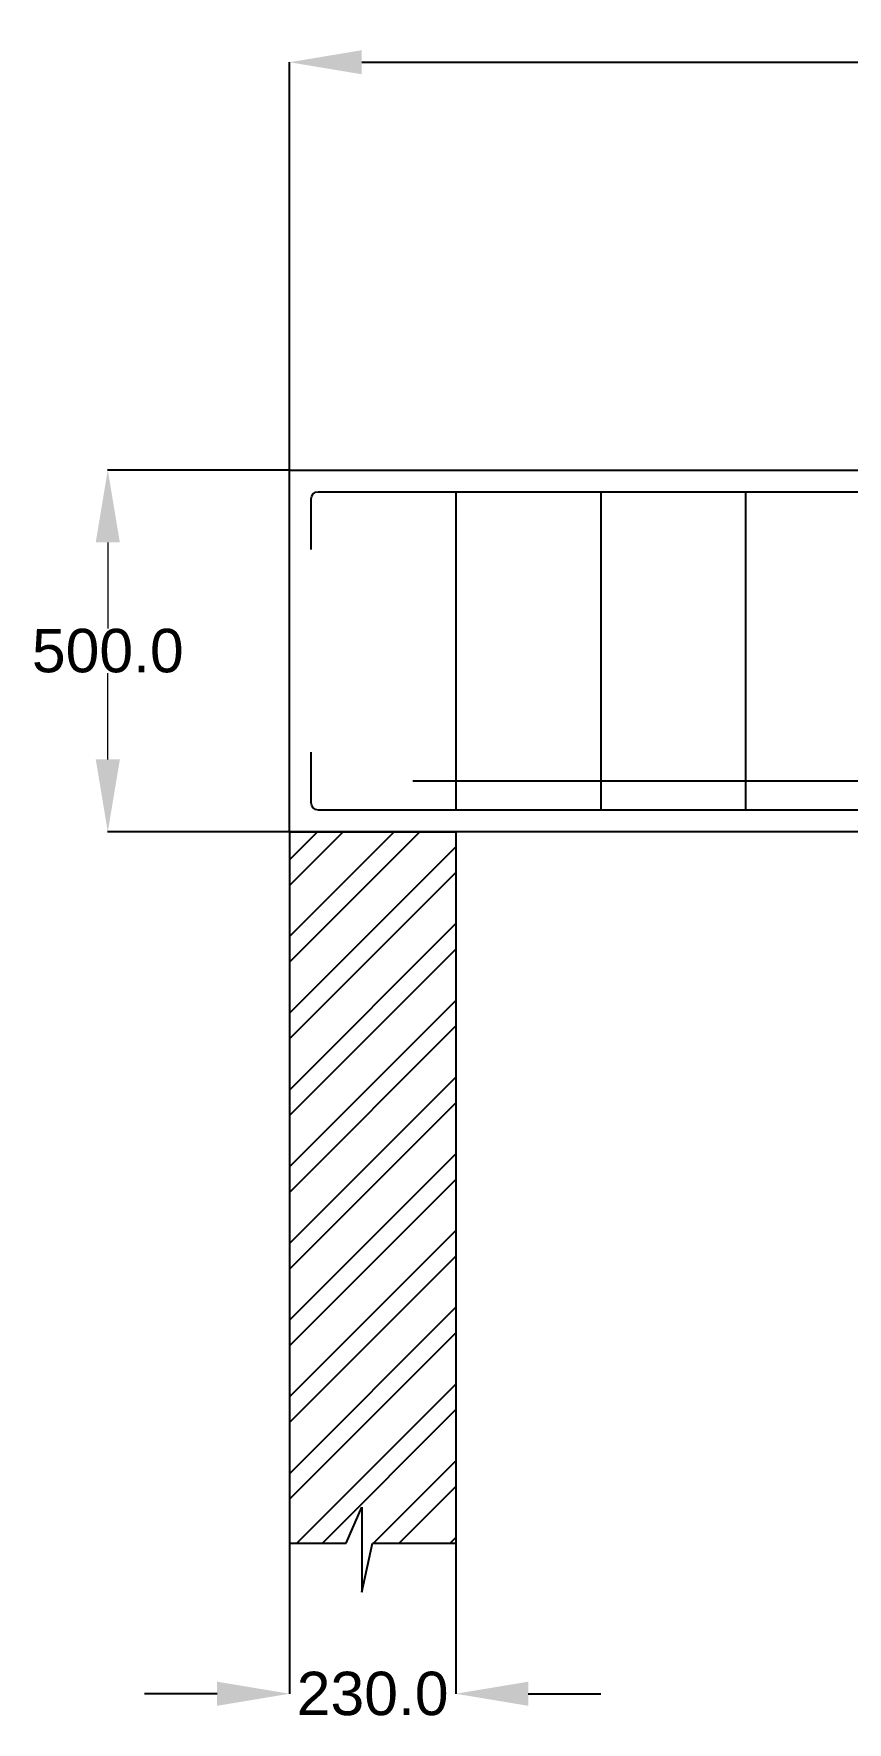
# Model space of a CAD drawing. Header units: millimetres. Extents: x 40145 to 205557, y -151835 to 42548.
# Drawn here: x 95506 to 96629, y 26145 to 28479 of the extents above; entities that cross this region are included whole.
import ezdxf

# ---------------------------------------------------------------- set-up
doc = ezdxf.new("R2010")
doc.units = ezdxf.units.MM
doc.styles.get("Standard").update_dxf_attribs({"font": 'Arial.ttf'})
doc.dimstyles.get("Standard").update_dxf_attribs({"dimtxt": 0.18, "dimasz": 0.18, "dimexe": 0.18, "dimexo": 0.0625, "dimgap": 0.09, "dimtad": 0, "dimtih": 1, "dimtoh": 1, "dimdec": 4, "dimzin": 0, "dimdsep": 46, "dimtxsty": 'Standard', "dimcen": 0.09, "dimadec": 0, "dimazin": 0, "dimtfac": 1, "dimtdec": 4, "dimtofl": 0, "dimtmove": 0, "dimatfit": 3, "dimfxl": 0, "dimtolj": 1, "dimtzin": 0, "dimarcsym": 0})

# ---------------------------------------------------------------- blocks, each defined once
blk = doc.blocks.new('*D31')
at = {"color": 0, "lineweight": -2}
for p, q in [((95858.82872349529, 27875.68354595602), (95858.82872349529, 28439.41011589725)), ((95958.82872349529, 28439.23011589725), (98464.29806865218, 28439.23011589725)), ((101218.8287234953, 28439.23011589725), (98713.3593783384, 28439.23011589725)), ((101318.8287234953, 27875.68354595602), (101318.8287234953, 28439.41011589725))]:
    blk.add_line(p, q, dxfattribs=at)
at = {"color": 0}
for points in [[(95958.82872349529, 28455.89678256392), (95958.82872349529, 28422.56344923058), (95858.82872349529, 28439.23011589725)], [(101218.8287234953, 28455.89678256392), (101218.8287234953, 28422.56344923058), (101318.8287234953, 28439.23011589725)]]:
    blk.add_solid(points, dxfattribs=at)
at = {"layer": 'Defpoints', "color": 0}
for p in [(101318.8287234953, 28439.23011589725), (95858.82872349529, 27875.62104595602), (101318.8287234953, 27875.62104595602)]:
    blk.add_point(p, dxfattribs=at)
at = {"color": 0, "insert": (98588.82872349529, 28439.23011589725), "char_height": 60, "attachment_point": 5}
blk.add_mtext('\\A1;5460.0', dxfattribs=at)
blk = doc.blocks.new('*D32')
at = {"color": 0, "lineweight": -2}
for p, q in [((95858.76622349532, 27875.62104595604), (95607.76566014733, 27875.62104595604)), ((95858.76622349532, 27375.62104595604), (95607.76566014733, 27375.62104595604))]:
    blk.add_line(p, q, dxfattribs=at)
at = {"color": 0, "lineweight": 15}
for p, q in [((95607.94566014732, 27775.62104595604), (95607.94566014732, 27656.34542521934)), ((95607.94566014732, 27475.62104595604), (95607.94566014732, 27594.89666669273))]:
    blk.add_line(p, q, dxfattribs=at)
at = {"color": 0}
for points in [[(95591.27899348065, 27775.62104595604), (95624.61232681399, 27775.62104595604), (95607.94566014732, 27875.62104595604)], [(95591.27899348065, 27475.62104595604), (95624.61232681399, 27475.62104595604), (95607.94566014732, 27375.62104595604)]]:
    blk.add_solid(points, dxfattribs=at)
at = {"layer": 'Defpoints', "color": 0}
for p in [(95858.82872349532, 27875.62104595604), (95607.94566014732, 27375.62104595604), (95858.82872349532, 27375.62104595604)]:
    blk.add_point(p, dxfattribs=at)
at = {"color": 0, "insert": (95607.9456601473, 27625.621045956), "char_height": 60, "attachment_point": 5}
blk.add_mtext('\\A1;500.0', dxfattribs=at)
blk = doc.blocks.new('*D33')
at = {"color": 0, "lineweight": -2}
for p, q in [((95858.82872349529, 26392.30988087847), (95858.82872349529, 26183.96030093964)), ((96088.82872349529, 26392.30988087847), (96088.82872349529, 26183.96030093964)), ((95758.82872349529, 26184.14030093964), (95658.82872349529, 26184.14030093964)), ((96188.82872349529, 26184.14030093964), (96288.82872349529, 26184.14030093964))]:
    blk.add_line(p, q, dxfattribs=at)
at = {"color": 0}
for points in [[(95758.82872349529, 26200.80696760631), (95758.82872349529, 26167.47363427297), (95858.82872349529, 26184.14030093964)], [(96188.82872349529, 26200.80696760631), (96188.82872349529, 26167.47363427297), (96088.82872349529, 26184.14030093964)]]:
    blk.add_solid(points, dxfattribs=at)
at = {"layer": 'Defpoints', "color": 0}
for p in [(95858.82872349529, 26392.37238087847), (96088.82872349529, 26392.37238087847), (96088.82872349529, 26184.14030093964)]:
    blk.add_point(p, dxfattribs=at)
at = {"color": 0, "insert": (95973.82872349529, 26184.14030093964), "char_height": 60, "attachment_point": 5}
blk.add_mtext('\\A1;230.0', dxfattribs=at)

msp = doc.modelspace()

# ---------------------------------------------------------------- hatches: boundary and pattern name
h = msp.add_hatch()
h.set_pattern_fill('ANSI32', color=256, scale=200)
h.set_pattern_definition([(45, (91409.08461404126, 27553.96620338797), (-53.03300858899107, 53.03300858899107), []), (45, (91444.43995304126, 27553.96620338797), (-53.03300858899107, 53.03300858899107), [])])
h.paths.add_polyline_path([(96088.82872349529, 27375.62104595602), (95858.82872349529, 27375.62104595602), (95858.82872349529, 26392.37238087847), (96088.82872349529, 26392.37238087847), (96088.82872349529, 26395.57656259977)])
h.paths.add_polyline_path([(101318.8287234953, 27375.62104595602), (101088.8287234953, 27375.62104595602), (101088.8287234953, 26437.00402294192), (101318.8287234953, 26437.00402294192)])

# ---------------------------------------------------------------- linework, layer by layer
for p, q in [((96088.82872349529, 27845.62104595602), (96088.82872349529, 27405.62104595602)), ((96288.82872349529, 27845.62104595602), (96288.82872349529, 27405.62104595602)), ((96488.82872349529, 27845.62104595602), (96488.82872349529, 27405.62104595602)), ((96771.80641455711, 27445.62104595602), (96029.43272267851, 27445.62104595602)), ((95858.82872349529, 27375.62104595602), (95858.82872349529, 26392.37238087847)), ((95858.82872349529, 27375.62104595602), (96088.82872349529, 27375.62104595602)), ((96088.82872349529, 27375.62104595602), (96088.82872349529, 26395.57656259977)), ((95937.18079792717, 26392.37238087847), (95958.91636148327, 26441.85991888063)), ((95958.91636148327, 26441.85991888063), (95958.91636148327, 26324.56337106812)), ((95858.82872349529, 26392.37238087847), (95937.18079792717, 26392.37238087847)), ((95858.82872349529, 26392.37238087847), (95937.18079792717, 26392.37238087847)), ((95958.91636148327, 26324.56337106812), (95973.82872349529, 26392.37238087847)), ((95973.82872349529, 26392.37238087847), (96088.82872349529, 26392.37238087847)), ((96088.82872349529, 26395.57656259977), (96088.82872349529, 26392.37238087847))]:
    msp.add_line(p, q)
msp.add_lwpolyline([(95858.82872349529, 27875.62104595602), (101318.8287234953, 27875.62104595602), (101318.8287234953, 27375.62104595602), (95858.82872349529, 27375.62104595602)], close=True)
for points in [[(95888.82872349529, 27765.62104595602), (95888.82872349529, 27835.62104595602, -0.4142135623730951), (95898.82872349529, 27845.62104595602), (101278.8287234953, 27845.62104595602, -0.414213562373095), (101288.8287234953, 27835.62104595602), (101288.8287234953, 27765.62104595602)], [(101288.8287234953, 27485.62104595602), (101288.8287234953, 27415.62104595602, -0.4142135623730951), (101278.8287234953, 27405.62104595602), (95898.82872349529, 27405.62104595602, -0.414213562373095), (95888.82872349529, 27415.62104595602), (95888.82872349529, 27485.62104595602)]]:
    msp.add_lwpolyline(points, format="xyb")

# ---------------------------------------------------------------- dimensions: what is measured, and where the dimension line sits
for base, p1, p2, picture, middle in [((101318.8287234953, 28439.23011589725), (95858.82872349529, 27875.62104595602), (101318.8287234953, 27875.62104595602), '*D31', (98588.82872349529, 28439.23011589725)), ((96088.82872349529, 26184.14030093964), (95858.82872349529, 26392.37238087847), (96088.82872349529, 26392.37238087847), '*D33', (95973.82872349529, 26184.14030093964))]:
    dim = msp.add_linear_dim(base=base, p1=p1, p2=p2, dimstyle='Standard', override={"dimtxt": 60, "dimasz": 100, "dimdec": 1})
    dim.commit()
    dim.dimension.update_dxf_attribs({"geometry": picture, "text_midpoint": middle})
dim = msp.add_linear_dim(base=(95607.94566014732, 27375.62104595604), p1=(95858.82872349529, 27875.62104595602), p2=(95858.82872349529, 27375.62104595602), angle=90, dimstyle='Standard', override={"dimtxt": 60, "dimasz": 100, "dimdec": 1, "dimlwd": 15})
dim.commit()
dim.dimension.update_dxf_attribs({"geometry": '*D32', "text_midpoint": (95607.9456601473, 27625.621045956)})

doc.saveas('drawing.dxf')
